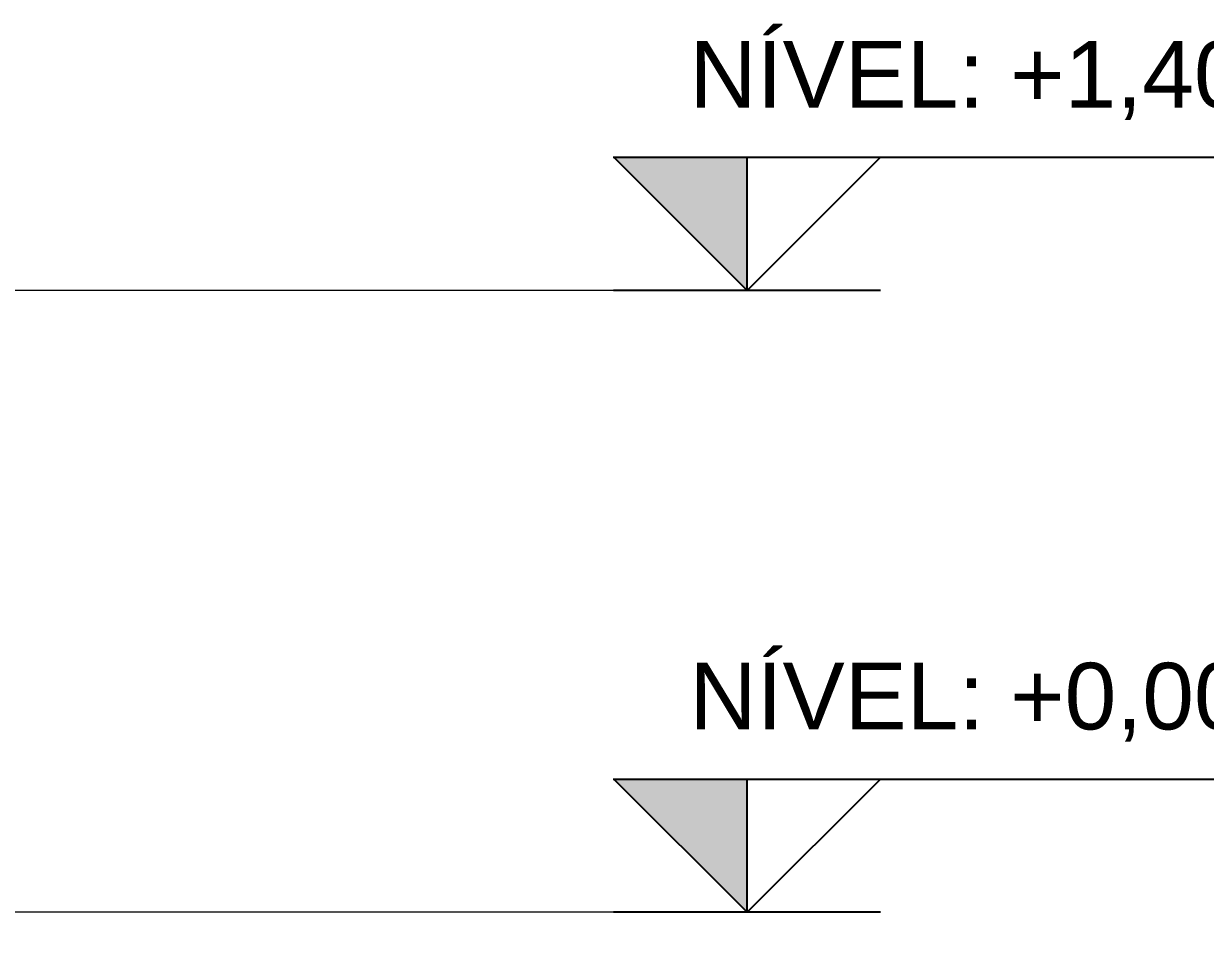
# Model space of a CAD drawing. Header units: millimetres. Extents: x 485872 to 486142, y -52344 to -52207.
# Drawn here: x 486043.651 to 486046.311, y -52339.315 to -52337.276 of the extents above; entities that cross this region are included whole.
import ezdxf
from ezdxf.enums import TextEntityAlignment as Align

# ---------------------------------------------------------------- set-up
doc = ezdxf.new("R2010")
doc.units = ezdxf.units.MM
doc.header["$LTSCALE"] = 15
doc.layers.add('Text', color=3, linetype='Continuous')
doc.styles.add('DM-TXT-100', font='arial.ttf', dxfattribs={"height": 0.2})
doc.styles.add('PADRAO', font='arial.ttf', dxfattribs={"height": 0.1})

# ---------------------------------------------------------------- blocks, each defined once
blk = doc.blocks.new('SIMBOLO NIVEL CORTE')
blk.add_hatch(color=1).paths.add_polyline_path([(0.3, 0.3), (0, 0.3), (0, 0)])
at = {"color": 1}
for p, q in [((0.3012, 0.3), (-4.8378, 0.3)), ((0, 0), (0, 0.3)), ((-0.3006, 0), (0.3006, 0))]:
    blk.add_line(p, q, dxfattribs=at)
blk.add_lwpolyline([(-0.3, 0.3), (0, 0), (0.3, 0.3)], dxfattribs=at)
at = {"layer": 'Text'}
for tag, p, height, style in [('PAVIMENTOXX', (-4.8378, 0.4118), 0.22, 'PADRAO'), ('PAVIMENTOXXXXX', (-4.8378, 0.0077), 0.18, 'DM-TXT-100')]:
    blk.add_attdef(tag, p, '', height=height, dxfattribs=dict(at, style=style))
at = {"layer": 'Text', "style": 'DM-TXT-100'}
blk.add_attdef('NIVELXXXXX', text='', height=0.18, dxfattribs=at).set_placement((0.2463, 0.4118), align=Align.RIGHT)

msp = doc.modelspace()

# ---------------------------------------------------------------- linework, layer by layer
at = {"linetype": 'Continuous', "lineweight": 13}
for points in [[(486044.9789, -52337.8766), (486040.1212, -52337.8766)], [(486044.9789, -52339.2766), (486040.1212, -52339.2766)]]:
    msp.add_lwpolyline(points, dxfattribs=at)

# ---------------------------------------------------------------- block references
at = {"layer": 'Text', "linetype": 'Continuous', "lineweight": 13}
ref = msp.add_blockref('SIMBOLO NIVEL CORTE', (486045.2795, -52337.8766), dxfattribs=dict(at, xscale=-1))
ref.add_attrib('NIVELXXXXX', 'NÍVEL: +1,40', dxfattribs={"layer": '0', "height": 0.15, "style": 'DM-TXT-100'}).set_placement((486046.402, -52337.4649), align=Align.RIGHT)
ref.add_attrib('PAVIMENTOXXXXX', 'GARAGEM', (486047.4863, -52337.8689), dxfattribs={"layer": '0', "height": 0.15, "style": 'DM-TXT-100'})
ref = msp.add_blockref('SIMBOLO NIVEL CORTE', (486045.2795, -52339.2766), dxfattribs=dict(at, xscale=-1))
ref.add_attrib('NIVELXXXXX', 'NÍVEL: +0,00', dxfattribs={"layer": '0', "height": 0.15, "style": 'DM-TXT-100'}).set_placement((486046.402, -52338.8649), align=Align.RIGHT)
ref.add_attrib('PAVIMENTOXXXXX', 'IMPLANTAÇÃO', (486047.4863, -52339.2689), dxfattribs={"layer": '0', "height": 0.15, "style": 'DM-TXT-100'})

doc.saveas('drawing.dxf')
